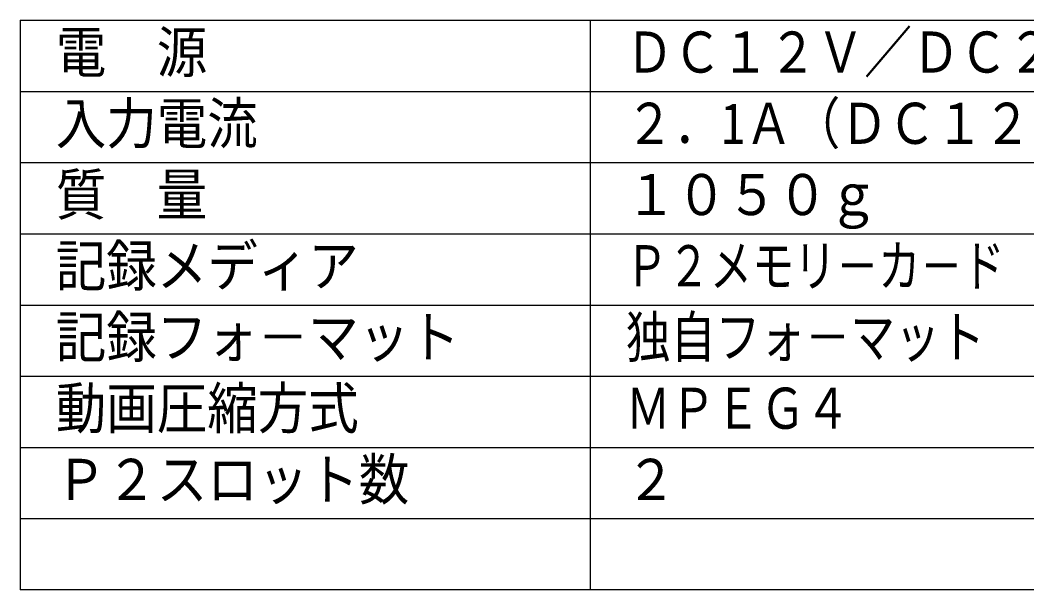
# Model space of a CAD drawing. Units: millimetres, scale not verified. Extents: x -63 to 63, y -57 to 57.
# Drawn here: x -62.5 to 8.1, y -56.5 to -16.5 of the extents above; entities that cross this region are included whole.
import ezdxf
from ezdxf.enums import TextEntityAlignment as Align

# ---------------------------------------------------------------- set-up
doc = ezdxf.new("R2010")
doc.units = ezdxf.units.MM
doc.header["$LTSCALE"] = 0.190236
doc.layers.add('0-0_MOJI1', color=2, linetype='Continuous')
doc.layers.add('0-3_WAKU', color=7, linetype='Continuous')
doc.styles.add('ＭＳ ゴシック', font='')
doc.styles.get('ＭＳ ゴシック').set_extended_font_data('MS Gothic')

msp = doc.modelspace()

# ---------------------------------------------------------------- linework, layer by layer
at = {"layer": '0-3_WAKU', "color": 4}
for p, q in [((-62.5001, -16.5), (62.5001, -16.5)), ((-62.5001, -16.5), (-62.5001, -56.5001)), ((-22.5, -16.5), (-22.5, -56.5001)), ((62.5001, -56.5001), (-62.5001, -56.5001))]:
    msp.add_line(p, q, dxfattribs=at)
at = {"layer": '0-3_WAKU', "color": 1}
for p, q in [((-62.5001, -21.5), (62.5001, -21.5)), ((-62.5001, -26.5), (62.5001, -26.5)), ((-62.5001, -31.5001), (62.5001, -31.5001)), ((-62.5001, -36.5001), (62.5001, -36.5001)), ((-62.5001, -41.5001), (62.5001, -41.5001)), ((-62.5001, -46.5001), (62.5001, -46.5001)), ((-62.5001, -51.5001), (62.5001, -51.5001))]:
    msp.add_line(p, q, dxfattribs=at)

# ---------------------------------------------------------------- texts
at = {"layer": '0-0_MOJI1', "style": 'ＭＳ ゴシック'}
for s, width, p in [('電\u3000源', 0.9, (-60.0001, -21.0552)), ('ＤＣ１２Ｖ／ＤＣ２４Ｖ', 0.85, (-20, -21.0552)), ('入力電流', 0.9, (-60.0001, -26.0552)), ('２．1Ａ（ＤＣ１２Ｖ時）１．１Ａ（ＤＣ２４Ｖ時）', 0.85, (-20, -26.0552)), ('質\u3000量', 0.9, (-60.0001, -31.0552)), ('１０５０ｇ', 0.9, (-20, -31.0552)), ('記録メディア', 0.9, (-60.0001, -36.0552)), ('Ｐ２メモリ－カ－ド', 0.75, (-20, -36.0552)), ('記録フォ－マット', 0.9, (-60.0001, -41.0552)), ('独自フォ－マット', 0.8, (-20, -41.0552)), ('動画圧縮方式', 0.9, (-60.0001, -46.0552)), ('ＭＰＥＧ４', 0.8, (-20, -46.0552)), ('Ｐ２スロット数', 0.9, (-60.0001, -51.0552)), ('２', 0.9, (-20, -51.0552))]:
    msp.add_text(s, height=2.887, dxfattribs=dict(at, width=width)).set_placement(p, align=Align.BOTTOM_LEFT)

doc.saveas('drawing.dxf')
